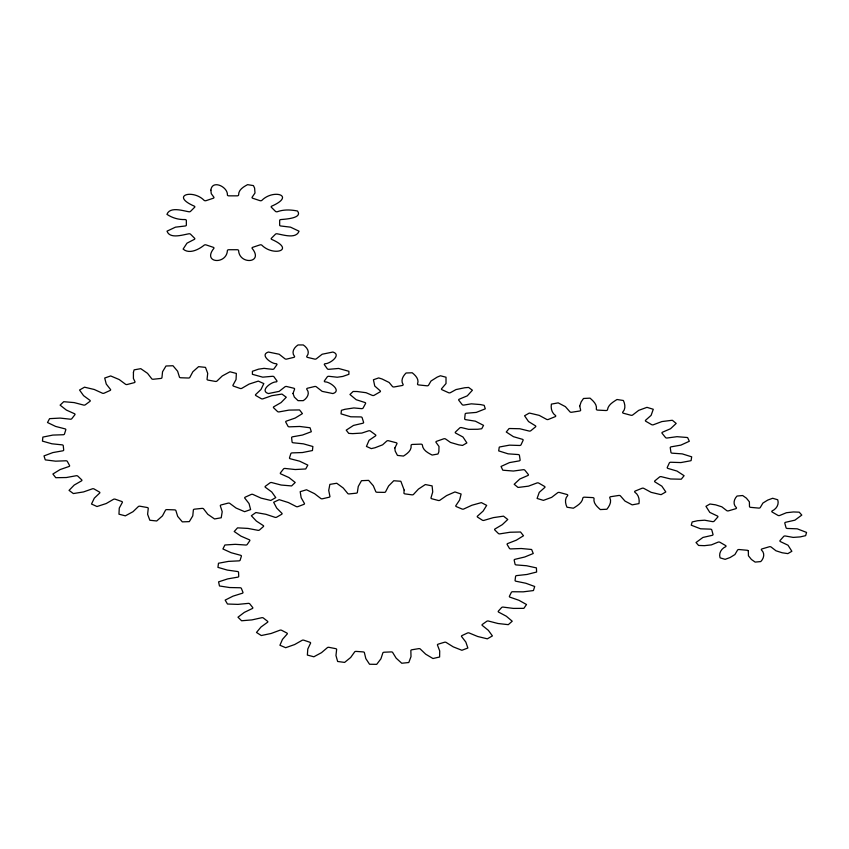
<?xml version="1.0" encoding="UTF-8"?>
<svg xmlns="http://www.w3.org/2000/svg" width="849" height="849" viewBox="0 0 849 849"><rect width="100%" height="100%" fill="white"/><g stroke="black" fill="none" stroke-linecap="round" stroke-linejoin="round"><path stroke-width="1.27" d="M579.729 406.119L580.631 410.025A1.518 0.881 0 0 1 579.421 411.054L571.759 412.232A1.518 0.881 0 0 1 569.828 411.691L565.392 406.639L558.186 402.861L551.383 404.124C550.661 408.348 551.797 413.049 555.543 415.543A1.518 0.881 0 0 1 555.013 416.742L548.518 419.374A1.518 0.881 0 0 1 546.385 419.247L539.221 415.373L530.211 413.24L529.224 413.092L524.565 415.777L528.524 421.55L535.231 425.678A1.518 0.881 0 0 1 535.454 426.92L530.901 430.666A1.518 0.881 0 0 1 528.821 430.974L519.79 428.745L510.069 428.522L509.05 428.575L506.269 432.014L513.401 436.662L522.156 439.22A1.518 0.881 0 0 1 523.09 440.334L521.042 444.759A1.518 0.881 0 0 1 519.259 445.46L509.464 445.152L500.188 446.861L499.265 447.105L498.692 450.893L508.148 453.844L517.89 454.523A1.518 0.881 0 0 1 519.429 455.382L520.119 459.946A1.518 0.881 0 0 1 518.866 460.954L509.474 462.599L501.048 466.451L502.746 470.123L503.733 470.282L513.38 471.036L522.942 469.752A1.518 0.881 0 0 1 524.905 470.25L528.258 474.411A1.518 0.881 0 0 1 527.664 475.599L519.821 478.995L514.186 484.28L517.964 487.4L518.983 487.347L528.492 486.148L536.717 483.06A1.518 0.881 0 0 1 538.85 483.145L544.464 486.381A1.518 0.881 0 0 1 544.612 487.623L539.253 492.367L537.099 498.448L543.413 500.369L551.638 497.376L557.538 492.844A1.518 0.881 0 0 1 559.597 492.505L566.792 494.436A1.518 0.881 0 0 1 567.663 495.572C564.489 498.745 565.254 503.563 567.005 507.224L573.372 508.211C577.256 505.696 582.212 503.011 582.902 497.928A1.518 0.881 0 0 1 584.632 497.196L592.538 497.599A1.518 0.881 0 0 1 594.035 498.49C593.101 503.234 597.176 506.757 600.328 509.57L606.886 509.241C609.37 506.078 612.023 501.717 609.741 497.694A1.518 0.881 0 0 1 610.951 496.665L618.613 495.487A1.518 0.881 0 0 1 620.545 496.028L624.981 501.08L632.187 504.858L638.989 503.595C639.711 499.371 638.575 494.67 634.829 492.176A1.518 0.881 0 0 1 635.36 490.977L641.855 488.345A1.518 0.881 0 0 1 643.988 488.472L651.151 492.346L660.161 494.479L661.148 494.627L665.807 491.942L661.849 486.169L655.141 482.041A1.518 0.881 0 0 1 654.919 480.799L659.471 477.053A1.518 0.881 0 0 1 661.551 476.745L670.583 478.974L680.304 479.197L681.322 479.144L684.103 475.705L676.971 471.057L668.216 468.499A1.518 0.881 0 0 1 667.282 467.385L669.33 462.96A1.518 0.881 0 0 1 671.113 462.259L680.909 462.567L690.184 460.858L691.107 460.614L691.68 456.826L682.225 453.875L672.482 453.196A1.518 0.881 0 0 1 670.943 452.337L670.254 447.773A1.518 0.881 0 0 1 671.506 446.765L680.898 445.12L689.324 441.268L687.626 437.596L686.639 437.447L676.993 436.683L667.431 437.967A1.518 0.881 0 0 1 665.467 437.468L662.114 433.308A1.518 0.881 0 0 1 662.708 432.12L670.551 428.724L676.186 423.439L672.408 420.319L671.389 420.372L661.88 421.571L653.656 424.659A1.518 0.881 0 0 1 651.523 424.574L645.909 421.337A1.518 0.881 0 0 1 645.76 420.096L651.119 415.352L653.274 409.271L646.959 407.35L638.735 410.343L632.834 414.874A1.518 0.881 0 0 1 630.775 415.214L623.58 413.283A1.518 0.881 0 0 1 622.71 412.147C625.883 408.974 625.119 404.156 623.368 400.495L617 399.508C613.116 402.023 608.16 404.708 607.47 409.791A1.518 0.881 0 0 1 605.74 410.523L597.834 410.12A1.518 0.881 0 0 1 596.338 409.229C597.271 404.485 593.196 400.961 590.044 398.149L583.486 398.478L581.119 401.97L579.729 406.119M404.177 490.117L403.933 492.887A1.518 0.881 0 0 0 405.132 493.916L411.829 494.818A1.518 0.881 0 0 0 413.696 494.203L418.44 489.098L425.328 484.546L432.099 485.883L432.725 491.911L431.069 497.631A1.518 0.881 0 0 0 431.886 498.777L438.137 500.432A1.518 0.881 0 0 0 440.175 500.04L446.606 495.593L454.947 491.942L461.113 494.033L459.617 500.019L455.998 505.42A1.518 0.881 0 0 0 456.401 506.641L461.952 508.986A1.518 0.881 0 0 0 464.074 508.848L471.927 505.24L481.372 502.619L486.679 505.388L483.123 511.077L477.7 515.948A1.518 0.881 0 0 0 477.669 517.19L482.285 520.14A1.518 0.881 0 0 0 484.418 520.246L493.365 517.625L503.531 516.16L507.766 519.492L502.3 524.65L495.296 528.789A1.518 0.881 0 0 0 494.829 529.999L498.321 533.427A1.518 0.881 0 0 0 500.379 533.777L510.047 532.249L520.511 531.994L523.504 535.751L516.351 540.166L508.042 543.413A1.518 0.881 0 0 0 507.171 544.538L509.389 548.305A1.518 0.881 0 0 0 511.278 548.889L521.297 548.518L531.633 549.483L533.246 553.506L524.703 557.008L515.439 559.215A1.518 0.881 0 0 0 514.186 560.223L515.056 564.161A1.518 0.881 0 0 0 516.701 564.956L526.635 565.752L536.419 567.896L536.61 572.035L527.017 574.465L517.168 575.548A1.518 0.881 0 0 0 515.587 576.397L515.067 580.355A1.518 0.881 0 0 0 516.404 581.321L525.86 583.252L534.7 586.5L533.437 590.564L523.196 591.838L513.167 591.753A1.518 0.881 0 0 0 511.331 592.4L509.432 596.21A1.518 0.881 0 0 0 510.408 597.314L518.994 600.317L526.518 604.52L523.865 608.351L513.39 608.404L503.595 607.162A1.518 0.881 0 0 0 501.579 607.576L498.384 611.1A1.518 0.881 0 0 0 498.957 612.288L506.322 616.225L512.223 621.213L508.296 624.662L498.013 623.506L488.854 621.15A1.518 0.881 0 0 0 486.721 621.319L482.381 624.397A1.518 0.881 0 0 0 482.519 625.628L488.366 630.34L492.409 635.912L487.347 638.83L477.69 636.495L469.529 633.121A1.518 0.881 0 0 0 467.396 633.046L462.058 635.551A1.518 0.881 0 0 0 461.771 636.782L465.846 642.077L467.863 648.01L461.888 650.281L453.249 646.864L446.436 642.619A1.518 0.881 0 0 0 444.367 642.29L438.264 644.126A1.518 0.881 0 0 0 437.553 645.293L439.708 650.95L439.612 656.999L432.969 658.527L425.689 654.186L420.499 649.23A1.518 0.881 0 0 0 418.589 648.668L411.967 649.761A1.518 0.881 0 0 0 410.863 650.822L411.001 656.606L408.804 662.517L401.757 663.249L396.143 658.145L392.79 652.69A1.518 0.881 0 0 0 391.113 651.915L384.247 652.223A1.518 0.881 0 0 0 382.793 653.125L380.914 658.813L376.701 664.353L369.548 664.247L365.823 658.601L364.433 652.86A1.518 0.881 0 0 0 363.064 651.905L356.24 651.406A1.518 0.881 0 0 0 354.5 652.128L350.669 657.487L344.609 662.411L337.637 661.477L335.96 655.513L336.607 649.729A1.518 0.881 0 0 0 335.599 648.636L329.083 647.352A1.518 0.881 0 0 0 327.13 647.861L321.506 652.658L313.854 656.786L307.359 655.067L307.794 649.018L310.437 643.436A1.518 0.881 0 0 0 309.832 642.247L303.9 640.231A1.518 0.881 0 0 0 301.809 640.496L294.635 644.55L285.688 647.702L279.926 645.251L282.462 639.393L287.004 634.224A1.518 0.881 0 0 0 286.813 632.993L281.709 630.329A1.518 0.881 0 0 0 279.565 630.351L271.128 633.481L261.28 635.53L256.483 632.463L261.004 627.008L267.255 622.476A1.518 0.881 0 0 0 267.509 621.245L263.434 618.051A1.518 0.881 0 0 0 261.322 617.817L251.962 619.897L241.604 620.768L237.975 617.202L244.31 612.394L252.015 608.68A1.518 0.881 0 0 0 252.684 607.502L249.808 603.894A1.518 0.881 0 0 0 247.823 603.427L237.932 604.382L227.479 604.021L225.165 600.105L233.05 596.136L241.891 593.387A1.518 0.881 0 0 0 242.952 592.315L241.403 588.442A1.518 0.881 0 0 0 239.62 587.752L229.601 587.54L219.477 585.969L218.575 581.873L227.691 578.891L237.306 577.235A1.518 0.881 0 0 0 238.718 576.312L238.548 572.343A1.518 0.881 0 0 0 237.051 571.451L227.299 570.082L217.938 567.365L218.48 563.248L228.445 561.391L238.442 560.881A1.518 0.881 0 0 0 240.161 560.138L241.371 556.233A1.518 0.881 0 0 0 240.214 555.182L231.14 552.71L222.916 548.963L224.889 544.994L235.3 544.326L245.265 544.994A1.518 0.881 0 0 0 247.197 544.464L249.755 540.781A1.518 0.881 0 0 0 248.98 539.624L240.967 536.144L234.207 531.516L237.529 527.855L247.95 528.418L257.48 530.222A1.518 0.881 0 0 0 259.561 529.935L263.349 526.613A1.518 0.881 0 0 0 262.999 525.393L256.356 521.053L251.357 515.736L255.878 512.541L265.896 514.292L274.598 517.179A1.518 0.881 0 0 0 276.742 517.137L281.613 514.324A1.518 0.881 0 0 0 281.688 513.083L276.7 508.063L273.654 502.279L279.194 499.668L288.395 502.555L295.919 506.386A1.518 0.881 0 0 0 298.031 506.588L303.783 504.402A1.518 0.881 0 0 0 304.282 503.202L301.151 497.694L300.185 491.677L306.521 489.767L314.533 493.662L320.561 498.289A1.518 0.881 0 0 0 322.567 498.745L328.956 497.27A1.518 0.881 0 0 0 329.868 496.145L328.712 490.393L329.868 484.386L336.745 483.251L343.229 487.995L347.528 493.227A1.518 0.881 0 0 0 349.332 493.906L356.102 493.195A1.518 0.881 0 0 0 357.387 492.208L358.267 486.435L361.494 480.683L368.625 480.375L373.316 485.777L375.693 491.401A1.518 0.881 0 0 0 377.232 492.271L384.109 492.367A1.518 0.881 0 0 0 385.711 491.55L388.587 485.999L393.756 480.746L400.845 481.266L404.177 490.117M394.838 447.996L395.178 451.042L397.449 455.414L403.466 456.062C407.223 453.653 411.871 450.416 411.096 445.269A1.518 0.881 0 0 1 412.678 444.43L420.563 444.154A1.518 0.881 0 0 1 422.314 444.876C422.728 450.246 427.928 452.878 432.13 455.053L437.978 454.003L438.859 451.774L439.007 446.457L436.046 442.403A1.518 0.881 0 0 1 436.768 441.247L443.539 438.88A1.518 0.881 0 0 1 445.661 439.05L450.49 442.446L458.704 444.844L462.546 445.428L466.876 442.923L462.981 437.012L455.828 433.181A1.518 0.881 0 0 1 455.542 431.95L459.627 428.045A1.518 0.881 0 0 1 461.644 427.631L468.659 429.339L477.86 429.254L481.733 428.745L483.548 425.37L475.344 421.168L465.921 419.693A1.518 0.881 0 0 1 464.679 418.684L465.156 414.132A1.518 0.881 0 0 1 466.6 413.219L476.257 412.412L485.288 408.825L484.185 405.344L480.449 404.559L471.333 403.837L464.01 405.047A1.518 0.881 0 0 1 462.1 404.495L458.853 400.335A1.518 0.881 0 0 1 459.394 399.136L467.3 395.836L472.405 390.222L468.616 387.441L464.69 387.76L456.03 389.564L450.532 392.599A1.518 0.881 0 0 1 448.378 392.62L442.159 389.808A1.518 0.881 0 0 1 441.682 388.598L446.012 383.546L446.022 377.221L440.429 375.767L437.203 377.105L430.995 381.021L428.565 385.191A1.518 0.881 0 0 1 426.676 385.775L418.907 384.958A1.518 0.881 0 0 1 417.506 384.013C419.395 379.323 415.554 375.417 412.2 372.775L406.077 372.998C403.073 375.916 400.378 380.458 403.148 384.523A1.518 0.881 0 0 1 401.959 385.552L394.414 386.911A1.518 0.881 0 0 1 392.418 386.454L389.139 382.485L382.156 379.025L378.675 377.922L373.422 379.758L374.759 386.04L380.108 390.742A1.518 0.881 0 0 1 379.885 391.973L374.303 395.199A1.518 0.881 0 0 1 372.17 395.337L366.068 392.705L357.1 391.516L353.131 391.474L349.958 394.498L356.187 399.709L364.72 402.437A1.518 0.881 0 0 1 365.516 403.593L363.16 407.945A1.518 0.881 0 0 1 361.377 408.634L353.863 407.945L344.959 409.292L341.415 410.322L341.043 413.856L350.764 416.795L360.507 416.923A1.518 0.881 0 0 1 362.141 417.729L363.563 422.218A1.518 0.881 0 0 1 362.534 423.311L353.502 425.423L346.222 430.156L348.737 433.383L352.685 433.627L361.833 433.075L368.445 430.878A1.518 0.881 0 0 1 370.535 431.154L375.407 434.752A1.518 0.881 0 0 1 375.375 435.993L369.071 440.291L366.439 446.436L371.268 448.612L374.95 447.773L382.612 444.823L386.698 441.109A1.518 0.881 0 0 1 388.768 440.801L395.974 442.669A1.518 0.881 0 0 1 396.939 443.772L394.838 447.996M748.33 551.118L748.436 555.787L751.439 559.491L755.164 562.091L760.768 561.571C763.93 558.43 765.204 553.261 761.394 549.929A1.518 0.881 0 0 1 762.349 548.815L769.045 546.841A1.518 0.881 0 0 1 771.157 547.053L775.997 550.799L782.194 552.773L787.851 553.612L791.862 551.288L788.021 545.228L780.518 541.651A1.518 0.881 0 0 1 780.146 540.431L783.563 536.568A1.518 0.881 0 0 1 785.484 536.016L793.21 537.406L800.236 536.897L805.659 535.655L806.55 532.419L797.264 528.821L787.554 528.471A1.518 0.881 0 0 1 786.015 527.611L784.837 523.324A1.518 0.881 0 0 1 785.845 522.231L794.897 520.172L801.796 515.088L799.217 512.17L793.391 511.958L786.439 512.722L779.838 515.428A1.518 0.881 0 0 1 777.716 515.247L772.399 512.18A1.518 0.881 0 0 1 772.091 510.949C776.411 509.029 779.308 504.433 777.726 499.764L772.675 498.278L767.74 500.082L762.901 503.064L760.301 507.479A1.518 0.881 0 0 1 758.401 508.063L750.983 507.384A1.518 0.881 0 0 1 749.487 506.492L749.38 501.823L746.377 498.13L742.652 495.529L737.049 496.039C733.886 499.18 732.613 504.348 736.412 507.691A1.518 0.881 0 0 1 735.467 508.806L728.771 510.769A1.518 0.881 0 0 1 726.659 510.557L721.82 506.821L715.622 504.847L709.966 504.009L705.954 506.322L709.796 512.393L717.299 515.959A1.518 0.881 0 0 1 717.67 517.179L714.253 521.053A1.518 0.881 0 0 1 712.332 521.594L704.606 520.204L697.581 520.713L692.158 521.955L691.266 525.202L700.552 528.8L710.263 529.139A1.518 0.881 0 0 1 711.802 529.999L712.98 534.297A1.518 0.881 0 0 1 711.971 535.39L702.919 537.449L696.021 542.532L698.6 545.451L704.426 545.663L711.377 544.888L717.978 542.193A1.518 0.881 0 0 1 720.101 542.373L725.417 545.44A1.518 0.881 0 0 1 725.725 546.66C721.406 548.592 718.509 553.177 720.09 557.857L725.142 559.342L730.076 557.538L734.916 554.556L737.516 550.131A1.518 0.881 0 0 1 739.405 549.558L746.833 550.237A1.518 0.881 0 0 1 748.33 551.118M293.001 393.458L294.348 397.109L298.041 400.654L303.263 400.654C307.073 398.234 310.331 393.427 306.733 389.171A1.518 0.881 0 0 1 307.9 388.131L314.3 386.592A1.518 0.881 0 0 1 316.401 386.857L322.153 391.368L332.925 393.565C342.136 390.742 329.635 381.498 324.997 381.891A1.518 0.881 0 0 1 324.541 380.681L327.194 376.988A1.518 0.881 0 0 1 328.998 376.309L337.244 377.232L342.741 376.447L348.897 374.313L348.897 371.289L338.592 368.455L328.998 369.294A1.518 0.881 0 0 1 327.194 368.625L324.541 364.921A1.518 0.881 0 0 1 324.997 363.712C329.635 364.104 342.136 354.861 332.925 352.038L322.153 354.235L316.401 358.745A1.518 0.881 0 0 1 314.3 359.01L307.9 357.482A1.518 0.881 0 0 1 306.733 356.442C310.331 352.186 307.073 347.379 303.263 344.949L298.041 344.949C294.242 347.379 290.974 352.186 294.571 356.442A1.518 0.881 0 0 1 293.404 357.482L287.004 359.01A1.518 0.881 0 0 1 284.903 358.745L279.151 354.235L268.39 352.038C259.168 354.861 271.669 364.104 276.307 363.712A1.518 0.881 0 0 1 276.763 364.921L274.11 368.625A1.518 0.881 0 0 1 272.306 369.294L264.06 368.37L258.563 369.156L252.408 371.289L252.408 374.313L262.712 377.158L272.306 376.309A1.518 0.881 0 0 1 274.11 376.988L276.763 380.681A1.518 0.881 0 0 1 276.307 381.891C271.669 381.498 259.168 390.742 268.39 393.565L279.151 391.368L284.903 386.857A1.518 0.881 0 0 1 287.004 386.592L293.404 388.131A1.518 0.881 0 0 1 294.571 389.171L293.001 393.458M210.87 190.187L211.274 193.678L213.852 197.17A1.518 0.881 0 0 1 213.057 198.326L206.286 200.576A1.518 0.881 0 0 1 204.163 200.396C192.755 188.775 170.002 195.514 194.23 206.127A1.518 0.881 0 0 1 194.548 207.358L190.632 211.263A1.518 0.881 0 0 1 188.637 211.719C182.333 210.616 169.896 206.498 166.945 214.351C172.262 217.938 178.587 219.785 185.008 219.551A1.518 0.881 0 0 1 186.345 220.528L186.345 225.038A1.518 0.881 0 0 1 185.008 226.014L175.467 227.161L167.02 231.161C169.768 239.11 182.386 234.929 188.637 233.836A1.518 0.881 0 0 1 190.632 234.292L194.548 238.208A1.518 0.881 0 0 1 194.23 239.429L186.971 243.185L183.119 249.086C189.295 254.445 198.762 249.574 204.163 245.159A1.518 0.881 0 0 1 206.286 244.979L213.057 247.239A1.518 0.881 0 0 1 213.852 248.396C201.924 263.158 226.651 265.079 227.405 250.487A1.518 0.881 0 0 1 229.092 249.723L236.913 249.723A1.518 0.881 0 0 1 238.59 250.487C239.344 265.079 264.071 263.158 252.153 248.396A1.518 0.881 0 0 1 252.949 247.239L259.72 244.979A1.518 0.881 0 0 1 261.842 245.159C273.251 256.78 296.004 250.052 271.765 239.429A1.518 0.881 0 0 1 271.457 238.208L275.363 234.292A1.518 0.881 0 0 1 277.358 233.836C283.662 234.95 296.11 239.068 299.05 231.204L290.528 227.161L280.998 226.014A1.518 0.881 0 0 1 279.661 225.038L279.661 220.528A1.518 0.881 0 0 1 280.998 219.551C284.839 219.169 303.04 218.32 297.5 211.008C290.836 209.703 283.842 209.342 277.358 211.719A1.518 0.881 0 0 1 275.363 211.263L271.457 207.358A1.518 0.881 0 0 1 271.765 206.127C296.004 195.514 273.251 188.775 261.842 200.396A1.518 0.881 0 0 1 259.72 200.576L252.949 198.326A1.518 0.881 0 0 1 252.153 197.17L254.997 192.988L254.604 188.096L253.427 185.602L247.59 184.647C243.514 186.844 238.42 189.688 238.59 195.079A1.518 0.881 0 0 1 236.913 195.843L229.092 195.843A1.518 0.881 0 0 1 227.405 195.079C228.084 186.844 212.027 179.192 210.87 190.187M133.431 372.382L133.41 378.474L134.927 381.572A1.518 0.881 0 0 1 134.078 382.708L127.339 384.459A1.518 0.881 0 0 1 125.302 384.077L119.2 379.545L110.688 375.948L104.703 378.038L106.263 384.066L110.37 389.288A1.518 0.881 0 0 1 110.009 390.508L104.204 393.14A1.518 0.881 0 0 1 102.06 393.045L94.26 389.489L84.497 387.176L79.551 390.031L83.573 395.666L89.718 400.166A1.518 0.881 0 0 1 89.888 401.407L85.335 404.761A1.518 0.881 0 0 1 83.213 404.962L74.16 402.596L63.728 401.694L60.109 405.143L66.349 410.056L74.192 413.59A1.518 0.881 0 0 1 74.861 414.768L71.825 418.653A1.518 0.881 0 0 1 69.851 419.141L60.088 418.09L49.582 418.653L47.502 422.515L55.588 426.421L64.662 428.766A1.518 0.881 0 0 1 65.797 429.817L64.471 434.009A1.518 0.881 0 0 1 62.762 434.752L52.84 435.081L42.874 437.086L42.45 441.119L51.927 443.794L61.712 444.812A1.518 0.881 0 0 1 63.251 445.672L63.696 449.928A1.518 0.881 0 0 1 62.348 450.893L52.85 452.581L43.999 455.902L45.262 459.871L55.578 461.166L65.49 460.805A1.518 0.881 0 0 1 67.347 461.432L69.544 465.496A1.518 0.881 0 0 1 68.631 466.621L60.109 469.571L52.893 474.018L55.769 477.7L66.318 477.531L75.794 475.811A1.518 0.881 0 0 1 77.853 476.162L81.674 479.802A1.518 0.881 0 0 1 81.249 481.022L74.203 485.066L69.045 490.382L73.354 493.556L83.52 491.932L92.01 488.95A1.518 0.881 0 0 1 94.154 489.003L99.375 492.017A1.518 0.881 0 0 1 99.471 493.258L94.313 498.161L91.501 504.03L96.998 506.524L106.21 503.542L113.214 499.477A1.518 0.881 0 0 1 115.315 499.233L121.64 501.441A1.518 0.881 0 0 1 122.245 502.619L119.263 508.095L118.966 514.186L125.344 515.842L133.038 511.682L138.154 506.757A1.518 0.881 0 0 1 140.096 506.237L147.153 507.5A1.518 0.881 0 0 1 148.235 508.572L147.609 514.292L149.838 520.257L156.715 520.978L162.467 515.874L165.396 510.387A1.518 0.881 0 0 1 167.062 509.612L174.438 509.867A1.518 0.881 0 0 1 175.934 510.758L177.696 516.404L182.333 521.87L189.316 521.626L192.776 515.874L193.349 510.143A1.518 0.881 0 0 1 194.644 509.156L201.903 508.392A1.518 0.881 0 0 1 203.728 509.05L207.782 514.292L214.553 518.962L221.228 517.763L222.205 511.692L220.39 506.046A1.518 0.881 0 0 1 221.239 504.911L227.967 503.17A1.518 0.881 0 0 1 230.015 503.553L236.118 508.073L244.629 511.682L250.614 509.591L249.044 503.563L244.947 498.342A1.518 0.881 0 0 1 245.297 497.121L251.113 494.489A1.518 0.881 0 0 1 253.257 494.585L261.057 498.13L270.82 500.454L275.766 497.599L271.744 491.964L265.588 487.453A1.518 0.881 0 0 1 265.429 486.222L269.982 482.869A1.518 0.881 0 0 1 272.094 482.667L281.146 485.034L291.589 485.936L295.208 482.476L288.968 477.562L281.125 474.039A1.518 0.881 0 0 1 280.457 472.861L283.492 468.977A1.518 0.881 0 0 1 285.455 468.489L295.229 469.529L305.736 468.966L307.816 465.114L299.718 461.209L290.645 458.863A1.518 0.881 0 0 1 289.509 457.813L290.846 453.621A1.518 0.881 0 0 1 292.555 452.878L302.477 452.538L312.443 450.543L312.867 446.51L303.39 443.836L293.605 442.817A1.518 0.881 0 0 1 292.067 441.958L291.621 437.702A1.518 0.881 0 0 1 292.969 436.736L302.467 435.038L311.318 431.727L310.055 427.758L299.739 426.463L289.827 426.824A1.518 0.881 0 0 1 287.97 426.198L285.773 422.133A1.518 0.881 0 0 1 286.686 421.008L295.197 418.048L302.424 413.612L299.548 409.929L289 410.099L279.523 411.818A1.518 0.881 0 0 1 277.464 411.468L273.643 407.817A1.518 0.881 0 0 1 274.057 406.607L281.104 402.564L286.272 397.247L281.964 394.074L271.786 395.698L263.296 398.68A1.518 0.881 0 0 1 261.152 398.616L255.931 395.602A1.518 0.881 0 0 1 255.836 394.371L261.004 389.468L263.816 383.589L258.308 381.105L249.107 384.088L242.103 388.152A1.518 0.881 0 0 1 240.002 388.396L233.677 386.189A1.518 0.881 0 0 1 233.072 385L236.054 379.524L236.351 373.443L229.973 371.777L222.279 375.948L217.153 380.872A1.518 0.881 0 0 1 215.211 381.392L208.164 380.129A1.518 0.881 0 0 1 207.082 379.057L207.708 373.327L205.479 367.373L198.592 366.651L192.85 371.756L189.921 377.243A1.518 0.881 0 0 1 188.245 378.017L180.879 377.763A1.518 0.881 0 0 1 179.383 376.871L177.621 371.225L172.984 365.749L166.001 365.993L162.541 371.756L161.968 377.476A1.518 0.881 0 0 1 160.663 378.463L153.404 379.238A1.518 0.881 0 0 1 151.589 378.58L147.535 373.337L140.764 368.668L134.078 369.867L133.431 372.382"/></g></svg>
